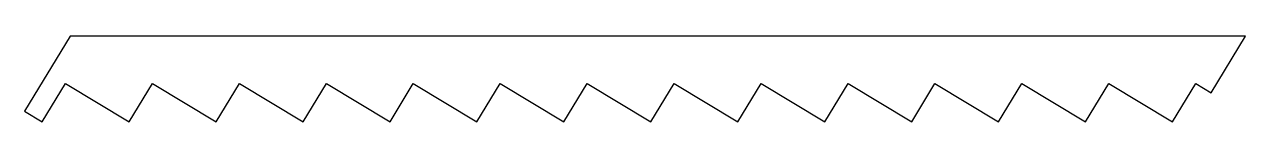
# Model space of a CAD drawing. Header units: metres. Extents: x 0 to 4104, y 0 to 290.
import ezdxf

# ---------------------------------------------------------------- set-up
doc = ezdxf.new("R2010")
doc.units = ezdxf.units.M

msp = doc.modelspace()

# ---------------------------------------------------------------- linework, layer by layer
msp.add_lwpolyline([(0, 36.2), (59.9, 0), (138.1, 129.4), (352.1, 0), (430.3, 129.4), (644.2, 0), (722.5, 129.4), (936.4, 0), (1014.6, 129.4), (1228.6, 0), (1306.8, 129.4), (1520.7, 0), (1599, 129.4), (1812.9, 0), (1891.1, 129.4), (2105.1, 0), (2183.3, 129.4), (2397.2, 0), (2475.5, 129.4), (2689.4, 0), (2767.6, 129.4), (2981.6, 0), (3059.8, 129.4), (3273.7, 0), (3352, 129.4), (3565.9, 0), (3644.1, 129.4), (3858.1, 0), (3936.3, 129.4), (3987.7, 98.3), (4103.6, 290), (153.5, 290)], close=True)

doc.saveas('drawing.dxf')
